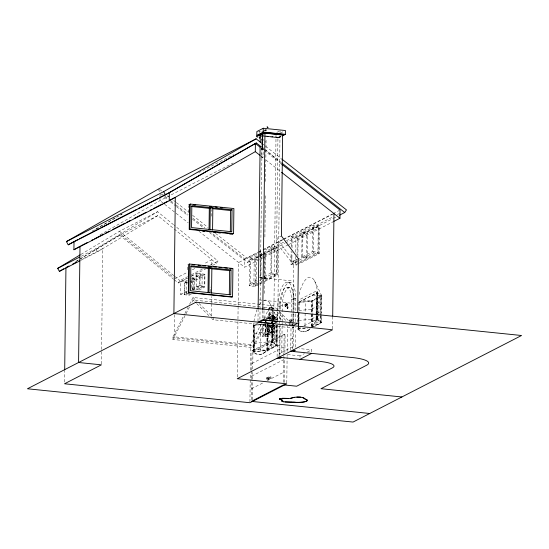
<?xml version="1.0" encoding="UTF-8"?>
<svg xmlns="http://www.w3.org/2000/svg" width="549" height="549" viewBox="0 0 549 549"><rect width="100%" height="100%" fill="white"/><g stroke="black" fill="none" stroke-linecap="round" stroke-linejoin="round"><path stroke-width="0.41" stroke-dasharray="2.75 2.06" d="M261.468 148.813L262.491 148.463L263.184 149.156L263.088 157.131L262.738 157.254L261.255 157.103L261.345 149.246M262.148 149.349L261.894 142.699M261.962 148.525L262.594 148.511M262.683 135.658L262.628 149.349L262.889 135.322M263.088 157.131L261.255 157.055M273.272 320.074L273.306 315.799L272.414 315.689L272.201 342.178L267.637 349.432A46.83 17.417 -84.2 0 1 257.968 354.393L254.956 353.014L253.535 351.765L253.816 325.241L254.633 325.331L254.345 351.854L253.748 351.895L253.864 325.262L265.455 323.937M273.237 324.342L273.093 342.288L272.551 342.343L272.764 315.853L272.414 315.689M273.093 342.288L272.743 342.123L272.956 315.634M316.718 315.901L316.691 319.319L312.127 326.573M316.725 315.051L316.903 292.83L317.452 292.775L317.802 292.946L317.617 315.16M317.61 316.018L317.583 319.436L317.041 319.491L317.253 292.994L316.903 292.83M317.583 319.436L317.26 315.853M317.267 314.996L317.452 292.775M253.748 351.895L253.816 325.241M254.345 351.854L254.42 325.2M298.189 313.506L298.025 328.906L300.934 331.033L302.472 331.534A46.83 17.417 -84.2 0 0 309.986 328.83M299.123 302.472L298.841 328.995L298.237 329.036L298.299 323.045M298.313 322.194L298.402 313.637M298.841 328.995L298.91 302.341M64.549 382.063L64.686 370.952M101.4 363.987L101.565 350.31M101.572 349.459L102.807 248.615L80.991 259.821M160.027 197.338L159.985 200.611L164.021 203.789M160.034 196.521L160.054 194.881M174.568 314.591L174.301 336.812L250.632 344.614L261.358 323.594M191.285 294.065L189.041 295.218L180.546 294.353L180.703 281.438L187.449 277.966M189.618 293.646L184.78 293.145L184.903 282.756L187.003 281.678M186.44 282.021L186.283 294.937L188.533 293.784M187.772 269.765L187.833 264.748M188.472 212.442L188.554 205.786M189.041 295.218L189.055 293.605M192.603 278.796L194.689 279.009L194.566 289.405L192.479 289.193L192.603 278.796L199.568 275.221L204.413 275.715L204.283 286.111L196.219 290.256M193.982 279.372L193.859 289.769L191.773 289.556L191.896 279.16L194.689 279.009M191.793 288.568L196.295 286.255L196.453 273.347L204.949 274.212L204.791 287.127L198.786 290.208M192.479 289.193L199.438 285.617L199.568 275.221M210.617 292.027L210.679 287.038M211.784 216.203L211.866 209.45M211.18 316.169L211.331 303.35M211.344 302.499L211.42 296.515M211.804 264.892L211.866 259.766L203.59 264.014M237.25 377.019L237.93 321.474M237.957 318.907L238.115 306.088M238.129 305.237L238.65 262.504L257.707 252.712M263.698 257.426L244.634 267.219L244.737 259.025L210.891 232.399M258.963 284.506L255.237 286.42L249.273 285.809L249.617 257.934L257.81 253.727M263.513 280.409L256.115 284.21L250.159 283.6L250.454 259.19L256.417 259.801L259.375 258.284M249.932 401.875L250.282 373.67M250.323 370.252L250.632 344.614M251.394 399.699L251.641 379.483M251.655 378.638L251.744 371.055M251.758 370.211L251.991 350.832L284.135 334.32L285.109 334.416L284.89 352.41M252.362 399.768L252.609 380.066M252.615 379.208L252.698 372.352M252.739 368.928L252.959 350.935L285.109 334.416M255.237 286.42L255.58 258.545L259.3 256.637M256.115 284.21L256.417 259.801M257.982 321.316L258.126 309.327M261.9 141.903L261.976 136.131M259.91 319.394L262.154 135.63M260.281 135.919L278.336 137.765L278.343 137.271L262.745 135.678L262.58 149.294L262.093 149.376L262.237 135.644M262.223 149.349L262.395 135.63M262.305 149.355L262.477 135.63M262.388 149.349L262.552 135.637M264.275 253.988L265.819 254.146L265.517 278.556L260.899 278.082L261.2 253.672L263.506 253.906M260.466 350.969L260.796 324.466M274.98 325.42L274.891 333.037L267.589 336.791L262.374 336.256L262.525 323.56M262.697 318.015L262.793 310.315M268.386 324.281L268.255 334.869L263.04 334.334L263.163 324.061M263.904 318.187L264 310.494M264.007 309.643L264.042 307.076M264.206 293.406L264.721 251.524M264.899 236.996L265.421 194.257M265.572 181.438L266.1 138.705M266.19 131.012L266.21 129.303M263.438 254.42L260.356 254.105L260.061 278.515L264.68 278.988L264.975 254.578L265.819 254.146M265.339 319.607L265.126 336.537L274.301 331.761L274.376 325.461L271.92 325.214L269.134 326.641L271.59 326.895L274.376 325.461M265.929 324.027L265.798 334.616L271.844 331.514L271.92 325.214M265.936 323.251L265.963 320.918M266.004 319.676L265.798 336.606L273.1 332.852L273.203 324.39M267.116 323.745L266.787 350.248L253.535 351.765L254.139 351.724M266.636 379.03L266.649 377.849L268.845 376.724L271.007 376.943L270.993 378.124L268.797 379.249L266.636 379.03L268.832 377.904L270.993 378.124M267.425 323.587L267.102 350.084L267.85 350.159L268.173 323.663M267.589 336.791L267.734 324.939M267.857 323.821L267.535 350.324L266.787 350.248L276.12 345.451L276.868 345.527L277.121 325.008M268.736 315.284L269.82 314.728L273.841 315.14L272.757 315.696L268.736 315.284L268.825 308.119L269.909 307.564L273.93 307.975M268.66 326.888L268.585 333.188L271.041 333.435L271.117 327.135L268.66 326.888L265.874 328.316L268.331 328.57L271.117 327.135M269.168 324.377L269.058 332.941L271.515 333.195L271.59 326.895M269.23 319.243L269.25 317.528L274.466 318.063L274.452 319.621M268.797 379.249L268.811 378.069L271.007 376.943M268.832 377.904L268.845 376.724M262.374 336.256L269.676 332.502L269.765 324.884M269.84 318.962L269.882 315.572L275.097 316.107L275.056 319.491M269.82 314.728L269.909 307.564M264.46 276.257L270.863 272.963L271.165 248.553L277.121 249.164L276.826 273.574L264.254 280.031M264.172 278.158L271.618 274.335L271.954 246.46L277.918 247.071L277.574 274.946L264.172 281.829M271.131 325.955L268.674 325.708L265.888 327.135L268.344 327.389L271.131 325.955L271.179 322.071M271.625 324.157L271.652 321.824M271.474 347.84L271.755 324.651M271.933 324.034L272.009 317.809L269.223 319.243L271.686 319.491M271.995 342.281L272.318 315.785M272.434 332.783L272.64 315.853L266.066 319.23M272.757 315.696L272.839 309.382M273.258 320.156L273.306 315.922L267.466 318.928M273.773 319.95L276.023 135.342M274.287 343.921L274.521 325.118M274.582 319.985L274.61 317.418M281.109 135.85L277.938 137.422L276.641 243.228L293.626 264.735M276.092 324.891L275.838 345.596L276.586 345.671L276.84 325.159M276.373 324.933L276.12 345.451L272.201 342.178L272.524 315.675L276.442 318.948L277.19 319.024M261.921 135.898L278.961 137.641L278.981 136.111M277.108 356.637L277.492 325.022M277.554 319.943L278.048 301.14L280.175 291.21A20.327 7.562 -84.2 0 1 291.203 285.549L293.111 293.399L293.159 311.091M277.732 321.316L277.849 311.914M277.856 311.057L279.997 135.843M280.038 132.426L280.059 130.717M279.036 357.248L279.667 305.409A15.242 5.668 -84.2 0 1 285.7 287.525A15.242 5.668 -84.2 0 1 291.361 299.404L290.73 351.243M279.812 355.128L280.175 325.379M280.237 320.28L280.333 312.635M280.374 309.231L280.731 301.415L282.859 291.485A20.327 7.562 -84.2 0 1 293.887 285.823L295.794 293.674L295.822 313.122M282.104 326.017L281.761 353.981L279.077 353.707L290.771 347.702L293.454 347.977L293.715 326.792M282.117 325.173L282.145 322.627M282.159 321.783L282.268 312.463M282.282 311.612L282.351 305.683A15.242 5.668 -84.2 0 1 288.383 287.8A15.242 5.668 -84.2 0 1 294.044 299.672L293.914 310.693M283.552 382.344L283.867 356.226M283.881 355.381L284.135 334.32M284.519 382.399L284.821 357.55M286.791 382.941L287.106 357.303M287.113 356.445L287.134 354.736M287.175 351.319L287.491 325.681M289.302 324.679L289.323 323.183M289.33 322.435L289.357 320.191L290.503 319.6L291.395 319.69L291.368 321.934M297.009 259.087L296.934 265.002L290.977 264.392L291.142 250.872M291.19 246.652L291.313 236.516L313.657 225.042L319.614 225.646L319.278 253.521L299.171 263.849M290.455 323.34L290.503 319.6M296.968 262.703L291.855 262.182L291.979 252.08M292.027 247.874L292.15 237.772L298.114 238.383L318.825 227.739L318.523 252.149L297.819 262.793M292.892 324.884L292.919 322.311M292.933 321.57L293.049 311.64M293.056 311.249L293.667 261.077L276.703 238.383L281.404 235.967M292.699 348.629L293.145 311.935M293.777 321.707L293.9 311.537M295.698 256.417L295.595 264.865L298.574 263.335M295.753 252.19L295.938 236.99L318.276 225.509L317.933 253.384L299.322 262.95M295.403 347.119L295.643 327.568M295.712 321.618L295.808 313.973M297.057 254.866L297.277 237.127L319.614 225.646M297.887 256.898L298.114 238.383M297.592 322.441L297.695 313.939M298.265 313.52L298.237 329.036M300.001 357.262L300.022 355.848L304.407 353.597M301.758 257.09L302.053 232.68L306.678 233.153L307.515 232.721L307.22 257.131L306.376 257.563L301.758 257.09L297.949 259.053M307.22 257.131L302.602 256.658L302.897 232.248L307.515 232.721M304.99 325.632L305.285 301.614M306.376 257.563L306.678 233.153M311.29 326.566L311.606 300.886L320.939 296.096L321.68 296.172L321.474 313.266M311.606 326.401L311.914 300.728L312.662 300.804L312.518 312.772M302.602 256.658L312.566 251.545L312.861 227.135L318.825 227.739M311.688 351.964L311.715 349.843L299.267 348.567M312.038 326.614L312.354 300.962L298.347 302.41M312.505 313.63L312.347 326.449A51.222 19.05 -84.2 0 0 317.13 319.093L321.577 322.558L314.426 326.648M299.164 260.185L313.314 252.917L313.657 225.042M315.963 324.987L316.066 316.711M316.08 315.057L316.286 298.484M316.629 319.353L316.691 314.227M316.704 313.376L316.979 290.668L298.43 300.2M316.752 314.193L316.691 319.319L320.609 322.599L321.357 322.675L321.433 316.691M316.759 313.335L317.013 292.823L320.939 296.096L320.705 315.14M318.777 321.069L318.866 314.227M318.873 313.369L319.106 294.566M320.424 315.298L320.328 322.743L321.076 322.819L321.186 314.268M320.431 314.467L320.657 296.24L321.398 296.316L321.192 313.41M320.691 315.97L320.609 322.599L311.283 327.389M332.55 328.913L332.694 316.945M290.593 321.817C290.558 319.779 293.859 319.82 293.777 321.851M293.708 326.6L293.413 327.966L213.053 319.751L213.492 317.699M286.029 304.983L287.697 304.537L287.504 308.517L287.772 306.637L286.029 304.983L287.697 304.537M265.558 323.649L253.309 347.682L172.949 339.467L172.523 337.745L184.526 314.213M184.91 313.452L188.012 307.378M189.556 304.345L193.042 297.51L273.402 305.724L277.012 309.286M172.949 339.467L189.817 306.383M191.91 302.273L193.063 300.022L263.458 307.22M264.035 318.338L267.864 310.83M268.248 310.075L269.394 307.824L271.81 310.206M253.309 347.682L252.883 345.959L264.803 322.579M265.188 321.824L266.34 319.566M266.732 318.811L273.402 305.724M267.857 319.141L272.071 310.885M273.21 308.641L273.423 308.236L273.924 308.73L268.825 308.119M259.231 132.529L260.068 131.177M264.645 131.005L265.476 129.66M265.819 130.806C264.796 128.006 265.14 133.558 266.677 129.454M209.313 232.447L247.475 262.47L249.205 259.862L263.637 252.444M174.308 279.77L178.253 282.996L179.9 280.608L187.518 276.696M212.538 265.387L216.347 263.424L217.994 261.043L174.184 225.255M265.572 142.157L265.579 141.381M80.936 254.407L119.497 231.266L157.59 211.694L173.518 224.713M81.273 256.246L95.752 248.807L157.59 211.694M75.584 261.66L119.716 235.178L157.81 215.606L216.347 263.424M76.215 261.386L120.952 234.54L173.69 277.622M80.737 260.411L97.496 251.799L157.81 215.606M262.786 353.597L277.087 345.417L272.64 341.952A51.222 19.05 -84.2 0 1 253.096 351.991L267.315 350.434L277.087 345.417L267.754 344.463M307.275 330.738L310.851 328.693M92.054 231.218L117.383 216.752M120.361 215.05L121.851 214.199M95.574 229.262L122.269 214.021M100 234.869L159.985 200.611L233.181 163.012M264.213 130.333L265.544 129.646M261.777 131.863L265.318 130.051M276.723 132.433L279.393 131.06M198.745 172.564L201.016 171.398M202.787 170.492L233.613 154.653M280.436 133.084L283.277 131.623M278.336 137.765L281.102 136.344M278.961 137.641L281.102 136.543M175.007 278.7L187.044 272.517M192.308 269.813L195.32 268.269M191.327 274.74L202.759 268.866M210.377 264.954L217.994 261.043M191.203 276.044L196.453 273.347M178.253 282.996L187.394 278.302M191.203 276.346L205.683 268.907M187.353 280.271L184.354 281.809L184.196 294.724L187.195 293.18M191.1 278.343L200.104 273.718L199.946 286.633L193.193 290.098M191.69 279.324L202.19 273.93L202.032 286.846L195.279 290.311M189.947 281.918L204.949 274.212M191.217 282.495L204.413 275.715M244.737 259.025L257.701 252.368M258.462 251.977L262.271 250.021M263.04 249.63L282.859 239.439M283.627 239.048L332.426 213.98M333.188 213.588L339.289 210.459M258.476 252.32L262.285 250.365M263.046 249.973L282.872 239.789M283.634 239.391L333.195 213.932M258.552 253.35L262.278 251.435M265.256 249.905L271.954 246.46M180.546 294.353L187.291 290.881M264.048 252.211L285.672 241.128M286.434 240.737L332.79 216.924M337.347 214.584L340.387 213.019M184.78 293.145L187.573 291.711M257.961 256.5L254.235 258.407L253.899 286.283L263.575 281.308M258.703 256.115L276.572 246.933L276.236 274.809L264.323 280.93M247.475 262.47L258.119 257.007M258.874 256.616L261.914 255.059M262.676 254.667L284.711 243.344M285.473 242.953L332.584 218.756M333.339 218.365L336.379 216.8M260.048 256.253L263.767 254.338M264.515 253.954L277.918 247.071M260.116 257.9L263.808 255.999M264.549 255.621L277.121 249.164M264.46 257.035L288.101 244.888M288.863 244.497L333.085 221.782M293.667 261.077L298.375 258.661M250.159 283.6L258.538 279.297M260.899 278.082L263.746 276.621M291.855 262.182L297.187 259.444M249.273 285.809L258.956 280.841M259.704 280.457L263.424 278.542M290.977 264.392L298.423 260.562M264.68 278.988L265.517 278.556M259.704 284.128L263.431 282.213M264.042 318.578L269.882 315.572M258.305 322.977L253.418 325.488A26.126 9.717 -84.2 0 1 257.11 309.389M265.675 319.195L272.963 315.449L277.41 318.914L275.907 319.69M299.308 301.916L317.452 292.596L321.906 296.055L312.127 301.078L299.582 302.451M299.143 302.046L317.452 292.596A26.126 9.717 -84.2 0 0 309.519 277.245A26.126 9.717 -84.2 0 0 299.198 294.463M269.257 319.106L275.097 316.107M271.206 319.738L274.466 318.063M274.706 319.841L276.442 318.948M269.147 325.461L270.54 324.747M271.604 325.715L273.697 324.637M267.322 331.864L276.065 327.376M311.818 309.012L320.554 304.523M291.395 319.69L289.357 320.191M263.04 334.334L269.085 331.232L274.301 331.761M267.205 341.814L275.941 337.326M311.695 318.962L318.248 315.593M253.096 351.991L272.64 341.952M310.116 328.762A51.222 19.05 -84.2 0 1 297.585 329.132L302.472 326.628M303.974 325.852L317.13 319.093M311.805 327.581L321.577 322.558L312.244 321.604M277.238 346.172L279.187 345.17M290.881 339.165L292.83 338.163M251.84 363.472L283.984 346.961M251.682 376.113L283.826 359.595M307.33 352.094L311.715 349.843M251.531 388.747L264.241 382.221M267.226 380.683L283.675 372.236M253.864 325.262L253.418 325.488L267.637 323.937M261.413 149.198L263.184 149.321L261.413 149.349M261.99 149.198L262.546 149.204M298.814 310.61L311.503 309.169M298.69 320.561L311.379 319.12M254.317 333.469L267.013 332.028M305.484 328.055L298.025 328.906L298.629 328.872M254.201 343.42L266.889 341.972M297.585 329.132L307.625 328.034M317.253 292.994L317.802 292.946M272.764 315.853L273.306 315.799M317.233 319.271L316.691 319.319L317.041 319.491M272.743 342.123L272.201 342.178L272.551 342.343M254.029 325.365L254.633 325.331M258.558 131.726L260.26 131.897M262.779 135.871L277.938 137.422M291.313 236.516L297.277 237.127M312.566 251.545L318.523 252.149M313.314 252.917L319.278 253.521M249.617 257.934L255.58 258.545M270.863 272.963L276.826 273.574M271.618 274.335L277.574 274.946M259.368 277.547L263.623 277.979M264.474 278.069L293.427 281.026M287.772 282.207L290.448 282.481M287.209 287.257L289.886 287.532M180.703 281.438L189.199 282.303M312.566 295.101L321.906 296.055L314.11 280.107M184.903 282.756L188.938 283.167M199.438 285.617L204.283 286.111M196.295 286.255L204.791 287.127M293.31 298.402L295.993 298.677M302.794 300.125L312.127 301.078M291.361 299.404L294.044 299.672M259.094 299.884L293.152 303.371M285.706 303L286.214 303.048M279.667 305.409L282.351 305.683M285.356 306.459L285.864 306.514M277.719 306.411L280.402 306.685M264.309 307.303L273.423 308.236M268.077 317.96L277.41 318.914L273.704 311.317M276.161 319.093L276.909 319.175M290.448 324.088L291.341 324.178M269.676 332.502L274.891 333.037M172.523 337.745L252.883 345.959M257.982 349.48L267.315 350.434M251.991 350.832L252.959 350.935M287.573 354.572L300.022 355.848M266.649 377.849L268.811 378.069M267.624 378.522L269.785 378.741M266.883 378.906L269.044 379.126M261.77 138.725L263.678 140.05M261.324 139.521L263.232 140.853M262.196 143.598L264.892 145.718M265.565 146.247L281.074 158.448M261.708 147.187L263.719 148.765M264.392 149.294L281.129 162.463M261.406 148.189L263.355 149.726M264.007 150.234L280.951 163.568M260.658 155.868L263.259 157.913M265.853 159.958L280.903 171.803M159.539 189.323L162.236 191.443M167.63 195.684L169.655 197.276M173.697 200.46L175.721 202.046M176.394 202.581L188.527 212.127M192.575 215.311L208.078 227.506M215.496 233.346L249.205 259.862M162.092 194.003L164.096 195.581M164.762 196.11L168.104 198.738M170.78 200.838L175.46 204.523M176.126 205.052L188.163 214.515M192.843 218.2L204.873 227.663M160.432 193.989L161.77 195.039M164.453 197.146L167.795 199.781M170.478 201.888L175.831 206.101M176.504 206.63L187.888 215.585M192.575 219.277L203.288 227.705M164.693 204.317L175.447 212.779M176.119 213.307L188.225 222.832M198.978 231.294L244.634 267.219M119.497 231.266L173.923 275.728M174.589 276.271L179.9 280.608M119.716 235.178L173.649 279.235M261.427 146.425L264.673 149.115M265.325 149.657L277.664 159.869M317.109 311.208L320.781 314.289M272.613 334.067L276.291 337.148M317.185 301.277L320.836 304.379M272.695 324.13L276.346 327.231M279.414 311.667L289.042 321.165M292.047 324.13L293.852 325.914M276.895 311.667L286.427 321.069M288.808 323.423L289.996 324.596M292.322 326.895L293.413 327.966M272.414 310.803L282.062 320.328M285.075 323.299L286.887 325.09M193.042 297.51L196.652 301.072M199.054 303.446L212.291 316.512M193.063 300.022L194.271 301.209M196.679 303.59L209.347 316.094M211.633 318.345L213.053 319.751M95.752 248.807L97.496 251.799M158.27 189.185L160.082 192.424M269.621 302.959L273.333 310.556M263.431 300.591A26.126 9.717 -84.2 0 1 271.961 308.922M272.29 310.425A26.126 9.717 -84.2 0 1 272.963 315.449M259.464 304.681A26.126 9.717 -84.2 0 1 262.305 301.332M285.535 304.517C287.649 308.497 288.081 300.728 285.535 304.517M286.434 304.571C287.58 306.651 287.745 302.52 286.434 304.571M286.894 304.338C288.019 306.417 288.218 302.321 286.894 304.338M287.01 307.57C287.909 311.763 288.596 303.405 287.01 307.57M285.864 305.999A1.743 0.645 -84.2 0 0 285.864 303.075A1.743 0.645 -84.2 0 0 284.862 305.12A1.743 0.645 -84.2 0 0 285.864 305.999M286.372 306.047A1.743 0.645 -84.2 0 0 286.379 303.123A1.743 0.645 -84.2 0 0 285.37 305.175A1.743 0.645 -84.2 0 0 286.372 306.047M287.834 308.36A1.112 0.412 -84.2 0 0 287.806 306.507A1.112 0.412 -84.2 0 0 287.182 307.879A1.112 0.412 -84.2 0 0 287.834 308.36"/><path stroke-width="0.82" d="M64.7 370.101L65.949 267.548L68.961 266.004M159.416 197.702L169.325 192.61L255.395 143.461L255.299 151.654L169.229 200.797L73.916 249.761L74.019 241.574L77.828 239.611M169.229 200.797L169.325 192.61M188.794 264.254L188.444 292.665L232.069 297.126M189.522 204.461L189.22 229.427L232.838 233.881M190.263 204.077L189.961 229.043L233.586 233.503L233.888 208.538L190.263 204.077L188.808 204.825M208.023 292.596L208.318 268.468L209.279 267.974L211.859 268.235L211.55 293.2M209.039 229.441L209.299 208.346L210.26 207.851L212.84 208.119L212.573 230.052M208.97 292.933L209.279 267.974M209.993 229.791L210.26 207.851M229.31 294.772L229.606 270.643L231.054 269.895L230.752 294.854L190.544 290.744L190.846 265.785L231.054 269.895M230.326 231.616L230.58 210.521L232.035 209.773L231.767 231.712L191.56 227.602L191.827 205.662L232.035 209.773M260.212 135.727L256.808 135.377L256.857 131.554L263.259 128.26L285.418 130.525L285.37 134.347L282.522 135.809M260.281 135.919L258.634 135.754L258.641 135.26L264.179 132.412L283.881 134.423L283.874 134.924L282.488 135.63M258.133 308.902L260.109 147.063M260.171 142.109L260.247 135.61L264.954 133.194L282.639 135.006L281.404 235.967L298.375 258.661L297.716 312.237M256.808 135.377L263.211 132.083L263.259 128.26M258.634 135.754L264.179 132.906L264.179 132.412M262.799 309.458L264.954 133.194M263.884 320.149L277.725 321.563L273.725 323.622L259.876 322.208L263.884 319.895M282.701 400.564A1.75 0.384 0.7 0 0 282.282 400.166L281.314 399.864M282.543 398.368L288.328 398.416A1.997 0.439 0.7 0 0 290.599 398.306C295.026 396.982 300.248 396.186 304.53 398.327M290.599 398.306L294.786 397.25M283.202 401.772L291.732 402.163A8.084 1.764 0.7 0 1 295.204 402.245L296.295 402.396A9.683 2.114 0.7 0 0 306.514 399.617L305.313 399.144A5.614 1.228 0.7 0 1 304.736 398.725L302.465 397.407M295.204 402.245L295.204 402.321A8.084 1.764 0.7 0 0 291.732 402.245M304.736 398.725L304.736 398.643A5.614 1.228 0.7 0 0 305.292 399.054L305.313 399.068M332.708 316.094L333.957 213.54M333.847 221.384L339.948 218.255L340.051 210.068L281.61 164.089M339.419 215.242L344.738 212.511L346.467 209.896L281.747 158.977M279.455 399.089L280.772 398.43M79.976 260.802L59.402 271.371L57.659 268.379L80.209 254.839M59.402 271.371L63.814 268.722M261.043 146.658L256.356 142.966L165.482 194.861L68.22 244.827L66.408 241.587L158.867 188.787L256.129 138.822L261.523 143.069M68.22 244.827L73.436 241.848M66.408 241.587L163.671 191.622L256.129 138.822M73.916 249.761L80.003 246.288L78.582 362.505L101.387 364.838L64.528 383.772L249.925 402.726L286.777 383.792L237.23 378.728L332.543 329.764L173.896 313.548L175.316 197.324L169.216 200.454M254.839 143.749L256.356 142.966M79.351 238.829L99.177 228.645M100.7 227.862L136.543 209.45M138.067 208.668L157.892 198.484M80.765 245.89L87.627 242.37M91.443 240.407L92.966 239.625M94.49 238.842L103.644 234.142M105.168 233.359L108.983 231.404M112.792 229.441L124.994 223.175M126.517 222.393L130.333 220.43M134.141 218.475L146.343 212.209M150.158 210.246L151.682 209.464M153.205 208.682L162.353 203.981M163.883 203.199L167.692 201.236M57.659 268.379L79.749 257.028M72.722 264.069L76.483 262.141M210.315 232.021L211.77 231.273M232.131 234.251L233.586 233.503M210.898 268.729L211.859 268.235M257.968 322.139L262.676 319.724L297.585 323.292L292.878 325.708M281.719 357.523L279.77 358.524L277.087 358.25M293.413 351.518L295.362 350.516L292.679 350.241M299.974 359.389L311.667 353.384M279.722 398.752L282.543 398.293L288.328 398.416M291.732 402.163L284.993 402.019M296.837 397.153L300.818 397.236M263.211 132.083L285.37 134.347M264.179 132.906L283.874 134.924M258.641 135.26L260.288 135.425M193.715 204.887L195.396 205.058M209.656 206.52L211.331 206.692M215.531 207.117L217.205 207.289M220.561 207.632L222.242 207.803M191.196 206.493L209.299 208.346M212.731 208.695L230.58 210.521M202.766 231.246L204.448 231.417M213.671 232.364L215.352 232.536M218.708 232.879L220.382 233.051M229.612 233.991L231.294 234.162M192.15 264.597L194.662 264.858M198.017 265.201L200.536 265.455M203.055 265.716L205.566 265.97M208.085 266.231L211.44 266.574M213.959 266.828L216.478 267.089M218.989 267.342L221.508 267.603M224.864 267.946L227.382 268.2M229.901 268.461L232.412 268.715M191.038 266.697L208.318 268.468M211.749 268.818L229.606 270.643M290.73 351.243L352.479 357.557A26.304 5.737 0.7 0 1 366.677 365.222L320.973 388.699L401.889 396.975M279.036 357.248L320.383 361.475A22.097 4.817 0.7 0 1 332.31 367.912L296.68 386.215L283.517 384.87L251.373 401.388L369.745 413.486M282.282 400.166L280.004 399.411M283.202 401.847L281.843 401.038L282.371 400.605L281.843 401.113L282.124 401.511M279.462 399.006L280.004 399.494M281.802 162.991L344.738 212.511M255.395 143.461L260.109 147.173M255.299 151.654L260.006 155.36M281.575 172.331L339.948 218.255M163.671 191.622L165.482 194.861M306.514 399.535A9.683 2.114 0.7 0 1 296.295 402.321M189.288 264L188.938 292.411L232.563 296.865L232.913 268.461L189.288 264M256.74 136.564L257.522 137.037L256.767 136.536M267.137 126.963L267.919 127.437L267.137 126.963M259.217 137.703C259.752 139.371 260.507 136.427 259.217 137.703M195.952 302.211L27.45 388.774L353.048 422.064L521.55 335.501L195.952 302.211"/></g></svg>
